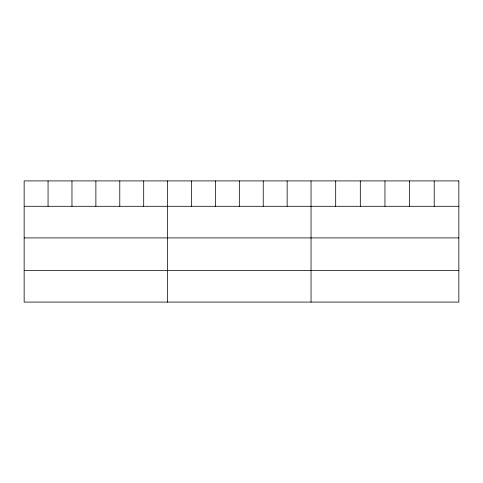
<?xml version="1.0" encoding="UTF-8"?>
<svg xmlns="http://www.w3.org/2000/svg" width="483" height="483" viewBox="0 0 483 483"><rect width="100%" height="100%" fill="white"/><g stroke="black" fill="none" stroke-linecap="round" stroke-linejoin="round"><path stroke-width="0.72" d="M24.15 206.289L458.85 206.289M24.15 237.908L458.85 237.908M24.15 270.48L458.85 270.48M434.217 180.908L434.217 206.289M409.584 180.908L409.584 206.289M384.951 180.908L384.951 206.289M360.318 180.908L360.318 206.289M335.685 180.908L335.685 206.289M311.052 180.908L311.052 302.092M287.144 180.908L287.144 206.289M263.235 180.908L263.235 206.289M239.326 180.908L239.326 206.289M215.418 180.908L215.418 206.289M191.51 180.908L191.51 206.289M167.601 180.908L167.601 302.092M143.692 180.908L143.692 206.289M119.784 180.908L119.784 206.289M95.876 180.908L95.876 206.289M71.967 180.908L71.967 206.289M48.058 180.908L48.058 206.289M458.85 180.908L24.15 180.908L24.15 302.092L458.85 302.092L458.85 180.908"/></g></svg>
